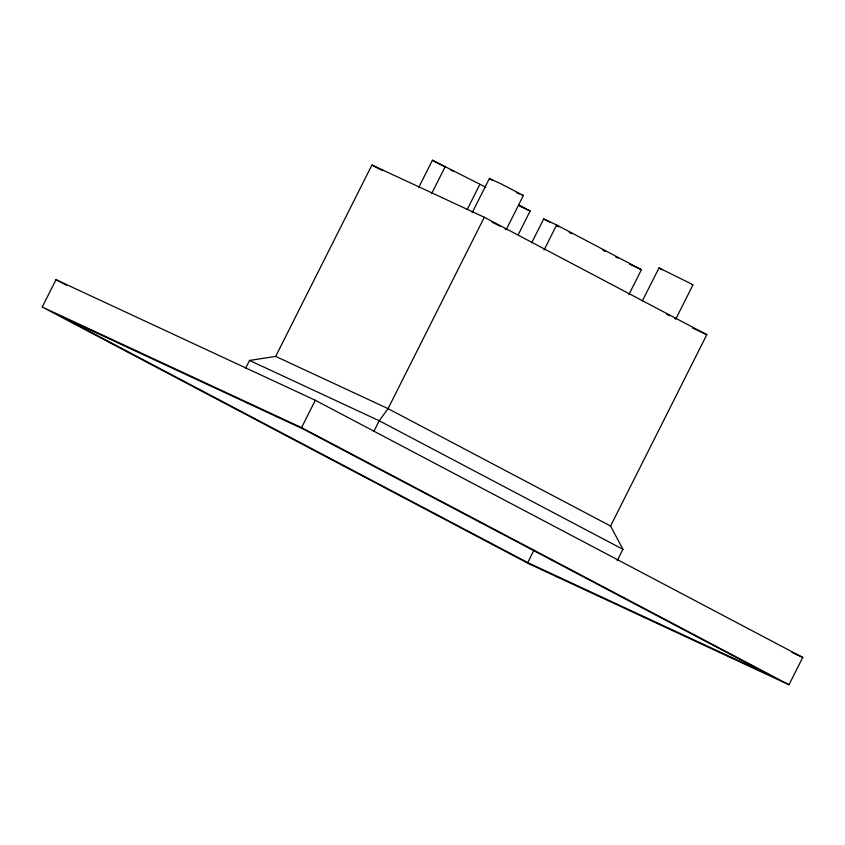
<?xml version="1.0" encoding="UTF-8"?>
<svg xmlns="http://www.w3.org/2000/svg" width="845" height="845" viewBox="0 0 845 845"><rect width="100%" height="100%" fill="white"/><g stroke="black" fill="none" stroke-linecap="round" stroke-linejoin="round"><path stroke-width="1.27" d="M42.25 307.02L56.002 279.684L315.312 400.276L802.75 657.421L788.998 684.756L529.688 564.175L42.25 307.02L301.559 427.612L788.998 684.756M245.557 368.42L249.56 360.445L275.681 356.389L388.045 408.642L610.576 526.034L622.934 549.313L617.209 560.71M275.681 356.389L371.927 165.018L484.301 217.271L706.821 334.662L610.576 526.034M418.666 187.579L432.418 160.244L485.79 187.21M301.559 427.612L315.312 400.276M431.637 193.611L445.389 166.264M467.222 209.497L479.823 184.442M472.175 212.708L489.361 178.527L500.293 183.481L523.372 195.512L506.187 229.692L505.162 229.037M374.06 431.003L379.215 420.747L388.045 408.642L484.301 217.271M518.122 234.91L530.153 210.986L518.682 204.934M531.653 242.853L543.684 218.939L556.644 224.96L641.418 269.682L628.817 294.747M544.043 250.025L556.644 224.96M642.306 300.968L659.037 267.897L689.773 283.128L692.921 284.955L675.725 319.135L674.701 318.48M527.734 562.601L769.763 675.155L303.513 429.186L61.495 316.632L527.734 562.601L534.04 550.074M523.372 195.512L521.957 195.068M692.921 284.955L691.506 284.512M519.548 206.053L530.153 210.986M629.631 264.2L641.418 269.682M692.477 327.997L706.821 334.662M249.56 360.445L379.215 420.747L622.934 549.313M791.997 652.424L802.75 657.421M516.369 192.47L519.612 194.012M491.917 222.055L496.184 224.242M497.135 224.738L499.986 226.217M666.684 314.182L669.525 315.66M432.418 160.244L443.9 166.296M450.786 169.929L453.078 171.144M543.684 218.939L550.655 222.615M556.454 225.678L558.777 226.904M569.234 232.417L571.558 233.642M602.907 250.183L605.231 251.409M615.678 256.922L618.001 258.147M371.927 165.018L382.415 170.542M56.002 279.684L66.491 285.219M662.047 269.798L658.91 267.971M492.498 180.365L489.361 178.527"/></g></svg>
